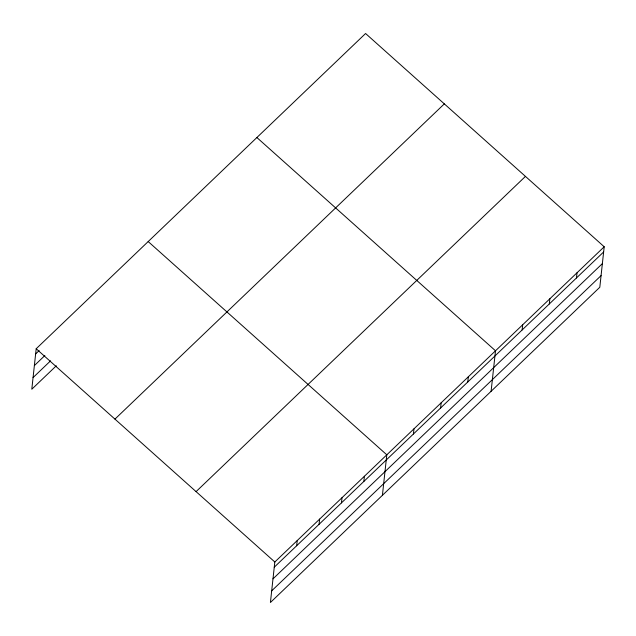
<?xml version="1.0" encoding="UTF-8"?>
<svg xmlns="http://www.w3.org/2000/svg" width="636" height="636" viewBox="0 0 636 636"><rect width="100%" height="100%" fill="white"/><g stroke="black" fill="none" stroke-linecap="round" stroke-linejoin="round"><path stroke-width="0.95" d="M604.2 246.768L274.824 561.993L270.419 602.491L599.804 287.257L604.2 246.768L365.581 33.509L36.196 348.743L31.8 389.232L56.294 365.787M296.654 545.768L297.219 540.56M319.049 524.326L319.614 519.127M341.445 502.893L342.017 497.686M363.848 481.46L364.412 476.253M382.411 495.309L386.807 454.82L148.188 241.561M413.416 434.014L413.98 428.815M440.589 408.01L441.153 402.803M467.762 382.005L468.335 376.798M491.103 391.283L495.508 350.794L256.88 137.535M522.116 329.989L522.681 324.789M549.289 303.984L549.854 298.777M576.462 277.98L577.027 272.772M35.632 353.942L39.13 350.595M34.368 365.589L44.87 355.54M33.064 377.585L50.562 360.843M114.941 419.116L444.325 103.883M196.079 491.62L525.455 176.395M274.251 567.201L603.636 251.967M272.987 578.847L602.372 263.614M271.683 590.844L601.068 275.611M36.196 348.743L274.824 561.993"/></g></svg>
